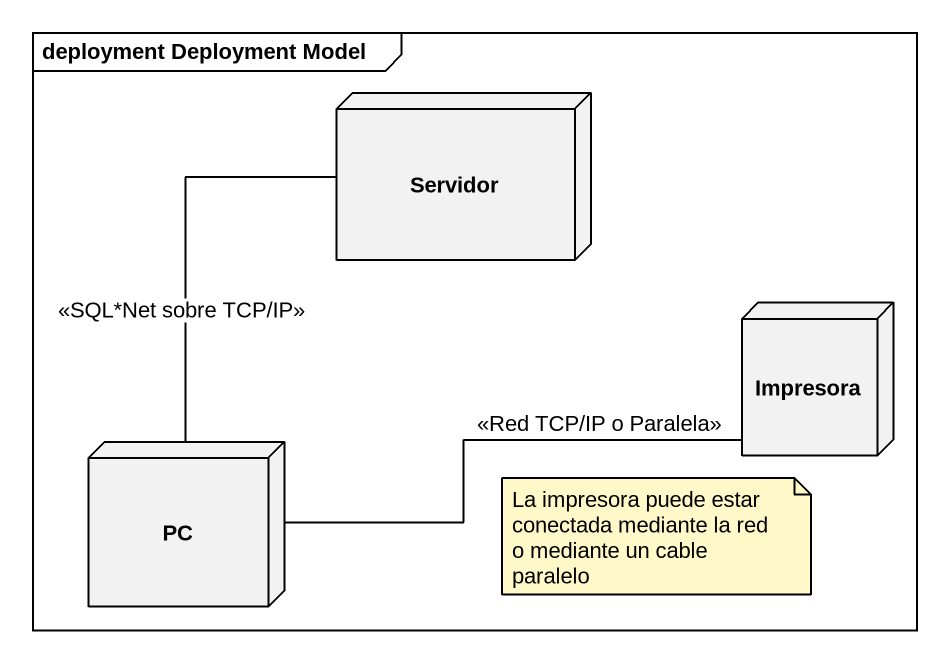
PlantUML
@startuml
mainframe deployment Deployment Model
node Servidor
node Impresora
node PC
Servidor -- PC : <<SQL*Net sobre TCP/IP>>
PC -right- Impresora : <<Red TCP/IP o Paralela>>
note as N1
  La impresora puede estar conectada mediante la red o mediante un cable paralelo
end note
@enduml
